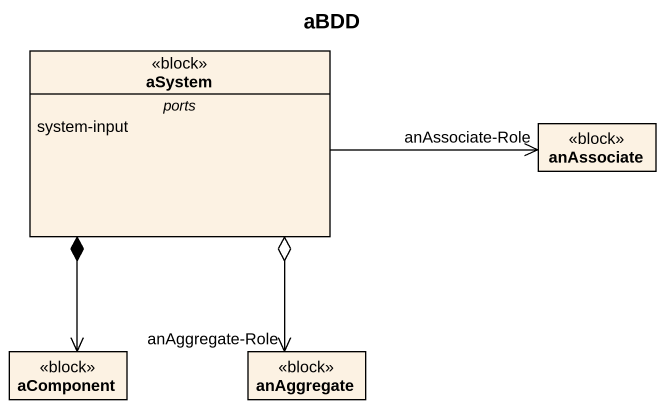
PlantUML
@startuml
title aBDD
hide circle
hide empty members
class aSystem <<block>> {
  -- ports --
  system-input
}
class anAssociate <<block>>
class aComponent <<block>>
class anAggregate <<block>>
aSystem -right-> "anAssociate-Role" anAssociate
aSystem o--> "anAggregate-Role" anAggregate
aComponent <-up-* aSystem
@enduml
